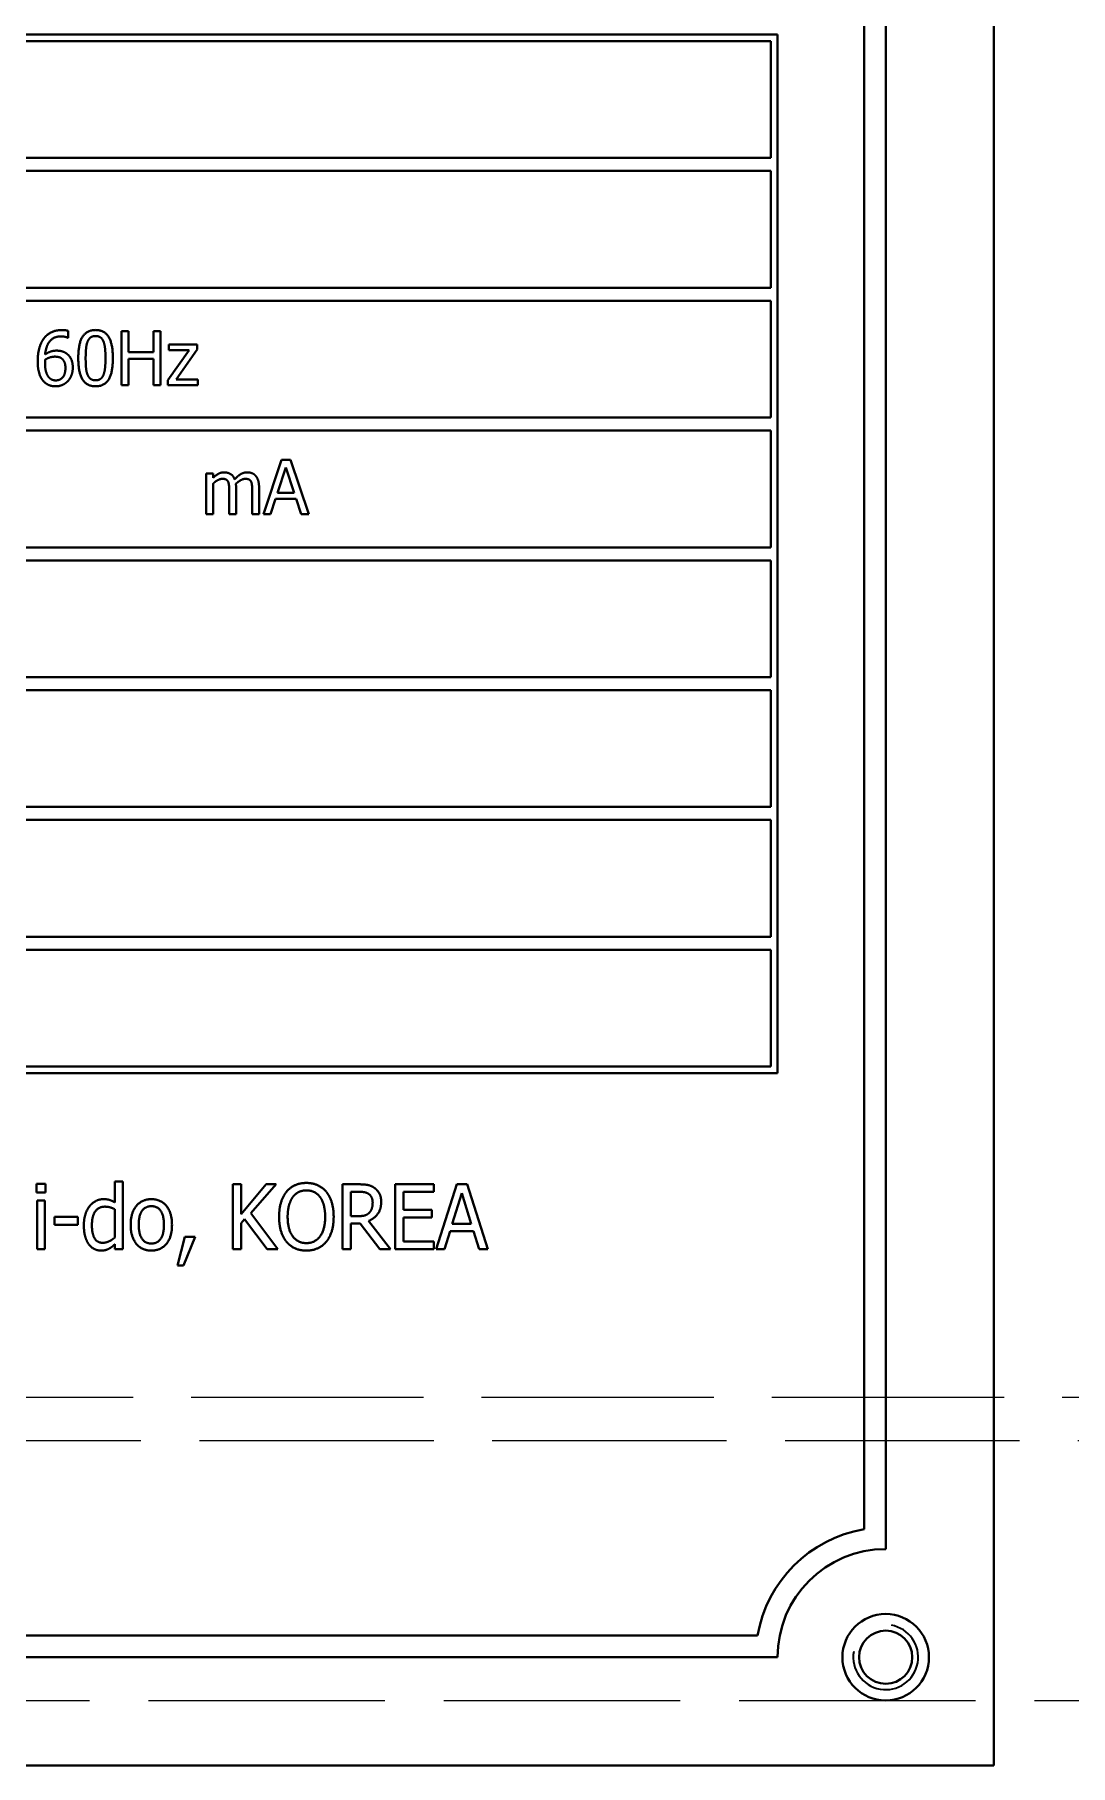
# Model space of a CAD drawing. Header units: millimetres. Extents: x 0 to 5945, y 0 to 4205.
# Drawn here: x 4817.5 to 4865.4, y 1663.7 to 1743.7 of the extents above; entities that cross this region are included whole.
import ezdxf

# ---------------------------------------------------------------- set-up
doc = ezdxf.new("R2010")
doc.units = ezdxf.units.MM
doc.header["$LTSCALE"] = 5
doc.linetypes.add('DASHED', pattern=[0.2067, 0.1654, -0.0413])
for name, color, linetype, lineweight in [('가려진 것(ISO)', 2, 'DASHED', 18), ('가시적인 것(ISO)', 3, 'Continuous', 40), ('가시적인 좁은 것(ISO)', 3, 'Continuous', 35)]:
    doc.layers.add(name, color=color, linetype=linetype, lineweight=lineweight)

msp = doc.modelspace()

# ---------------------------------------------------------------- linework, layer by layer
at = {"layer": '가려진 것(ISO)', "ltscale": 12.977034}
msp.add_line((5009.874, 1680.721), (4553.874, 1680.721), dxfattribs=at)
at = {"layer": '가려진 것(ISO)', "ltscale": 13.090868}
msp.add_line((5011.874, 1678.721), (4551.874, 1678.721), dxfattribs=at)
at = {"layer": '가려진 것(ISO)', "ltscale": 13.204701}
msp.add_line((4549.874, 1666.721), (5013.874, 1666.721), dxfattribs=at)
at = {"layer": '가시적인 것(ISO)'}
for p, q in [((4861.874, 1783.721), (4861.874, 1663.721)), ((4856.874, 1673.721), (4856.874, 1773.721)), ((4855.874, 1772.805), (4855.874, 1674.637)), ((4759.874, 1743.721), (4851.874, 1743.721)), ((4760.174, 1743.421), (4851.574, 1743.421)), ((4851.574, 1743.421), (4851.574, 1738.021)), ((4851.874, 1743.721), (4851.874, 1695.721)), ((4851.574, 1738.021), (4760.174, 1738.021)), ((4760.174, 1737.421), (4851.574, 1737.421)), ((4851.574, 1737.421), (4851.574, 1732.021)), ((4851.574, 1732.021), (4760.174, 1732.021)), ((4760.174, 1731.421), (4851.574, 1731.421)), ((4851.574, 1731.421), (4851.574, 1726.021)), ((4819.096, 1729.707), (4819.082, 1729.707)), ((4819.096, 1730.029), (4819.096, 1729.707)), ((4821.556, 1727.517), (4821.556, 1730.017)), ((4821.556, 1730.017), (4821.888, 1730.017)), ((4821.888, 1730.017), (4821.888, 1729.037)), ((4823.039, 1729.037), (4823.039, 1730.017)), ((4823.039, 1730.017), (4823.371, 1730.017)), ((4823.371, 1730.017), (4823.371, 1727.517)), ((4821.888, 1729.037), (4823.039, 1729.037)), ((4823.707, 1727.752), (4824.688, 1729.134)), ((4823.748, 1729.134), (4823.748, 1729.393)), ((4823.748, 1729.393), (4825.067, 1729.393)), ((4824.688, 1729.134), (4823.748, 1729.134)), ((4825.067, 1729.168), (4824.082, 1727.783)), ((4825.067, 1729.393), (4825.067, 1729.168)), ((4823.039, 1728.741), (4821.888, 1728.741)), ((4821.888, 1728.741), (4821.888, 1727.517)), ((4823.039, 1727.517), (4823.039, 1728.741)), ((4821.888, 1727.517), (4821.556, 1727.517)), ((4823.371, 1727.517), (4823.039, 1727.517)), ((4823.707, 1727.517), (4823.707, 1727.752)), ((4825.085, 1727.517), (4823.707, 1727.517)), ((4824.082, 1727.783), (4825.085, 1727.783)), ((4825.085, 1727.783), (4825.085, 1727.517)), ((4851.574, 1726.021), (4760.174, 1726.021)), ((4760.174, 1725.421), (4851.574, 1725.421)), ((4851.574, 1725.421), (4851.574, 1720.021)), ((4828.118, 1721.56), (4828.961, 1724.06)), ((4828.961, 1724.06), (4829.37, 1724.06)), ((4829.37, 1724.06), (4830.213, 1721.56)), ((4825.476, 1721.56), (4825.476, 1723.436)), ((4825.476, 1723.436), (4825.792, 1723.436)), ((4825.792, 1723.436), (4825.792, 1723.229)), ((4829.157, 1723.719), (4828.772, 1722.542)), ((4829.544, 1722.542), (4829.157, 1723.719)), ((4825.792, 1722.962), (4825.792, 1721.56)), ((4826.54, 1721.56), (4826.54, 1722.646)), ((4826.856, 1722.796), (4826.856, 1721.56)), ((4827.603, 1721.56), (4827.603, 1722.646)), ((4827.919, 1722.796), (4827.919, 1721.56)), ((4828.772, 1722.542), (4829.544, 1722.542)), ((4828.681, 1722.259), (4828.454, 1721.56)), ((4829.635, 1722.259), (4828.681, 1722.259)), ((4829.862, 1721.56), (4829.635, 1722.259)), ((4825.792, 1721.56), (4825.476, 1721.56)), ((4826.856, 1721.56), (4826.54, 1721.56)), ((4827.919, 1721.56), (4827.603, 1721.56)), ((4828.454, 1721.56), (4828.118, 1721.56)), ((4830.213, 1721.56), (4829.862, 1721.56)), ((4851.574, 1720.021), (4760.174, 1720.021)), ((4760.174, 1719.421), (4851.574, 1719.421)), ((4851.574, 1719.421), (4851.574, 1714.021)), ((4851.574, 1714.021), (4760.174, 1714.021)), ((4760.174, 1713.421), (4851.574, 1713.421)), ((4851.574, 1713.421), (4851.574, 1708.021)), ((4851.574, 1708.021), (4760.174, 1708.021)), ((4760.174, 1707.421), (4851.574, 1707.421)), ((4851.574, 1707.421), (4851.574, 1702.021)), ((4851.574, 1702.021), (4760.174, 1702.021)), ((4760.174, 1701.421), (4851.574, 1701.421)), ((4851.574, 1701.421), (4851.574, 1696.021)), ((4851.574, 1696.021), (4760.174, 1696.021)), ((4851.874, 1695.721), (4759.874, 1695.721)), ((4817.641, 1690.205), (4817.641, 1690.599)), ((4817.641, 1690.599), (4818.05, 1690.599)), ((4818.05, 1690.599), (4818.05, 1690.205)), ((4821.259, 1689.741), (4821.259, 1690.714)), ((4821.259, 1690.714), (4821.619, 1690.714)), ((4821.619, 1690.714), (4821.619, 1687.58)), ((4826.707, 1687.58), (4826.707, 1690.58)), ((4826.707, 1690.58), (4827.086, 1690.58)), ((4827.086, 1689.199), (4828.253, 1690.58)), ((4827.086, 1690.58), (4827.086, 1689.199)), ((4828.715, 1690.58), (4827.536, 1689.24)), ((4828.253, 1690.58), (4828.715, 1690.58)), ((4831.781, 1690.58), (4832.515, 1690.58)), ((4831.781, 1687.58), (4831.781, 1690.58)), ((4834.212, 1687.58), (4834.212, 1690.58)), ((4834.212, 1690.58), (4835.994, 1690.58)), ((4835.994, 1690.58), (4835.994, 1690.225)), ((4836.101, 1687.58), (4837.061, 1690.58)), ((4837.061, 1690.58), (4837.53, 1690.58)), ((4837.53, 1690.58), (4838.491, 1687.58)), ((4818.05, 1690.205), (4817.641, 1690.205)), ((4817.663, 1687.58), (4817.663, 1689.831)), ((4817.663, 1689.831), (4818.023, 1689.831)), ((4818.023, 1689.831), (4818.023, 1687.58)), ((4832.534, 1690.235), (4832.16, 1690.235)), ((4832.16, 1690.235), (4832.16, 1689.107)), ((4835.994, 1690.225), (4834.591, 1690.225)), ((4834.591, 1690.225), (4834.591, 1689.403)), ((4837.285, 1690.171), (4836.847, 1688.759)), ((4837.725, 1688.759), (4837.285, 1690.171)), ((4818.463, 1688.71), (4818.463, 1689.075)), ((4818.463, 1689.075), (4819.542, 1689.075)), ((4819.542, 1689.075), (4819.542, 1688.71)), ((4821.259, 1688.127), (4821.259, 1689.427)), ((4827.254, 1688.975), (4827.086, 1688.778)), ((4828.292, 1687.58), (4827.254, 1688.975)), ((4827.536, 1689.24), (4828.783, 1687.58)), ((4832.16, 1689.107), (4832.493, 1689.107)), ((4832.972, 1688.885), (4833.986, 1687.58)), ((4834.591, 1689.403), (4835.899, 1689.403)), ((4835.899, 1689.048), (4834.591, 1689.048)), ((4834.591, 1689.048), (4834.591, 1687.935)), ((4835.899, 1689.403), (4835.899, 1689.048)), ((4819.542, 1688.71), (4818.463, 1688.71)), ((4824.147, 1686.833), (4824.483, 1688.154)), ((4824.961, 1688.154), (4824.427, 1686.833)), ((4824.483, 1688.154), (4824.961, 1688.154)), ((4827.086, 1688.778), (4827.086, 1687.58)), ((4832.593, 1688.773), (4832.16, 1688.773)), ((4832.16, 1688.773), (4832.16, 1687.58)), ((4833.495, 1687.58), (4832.593, 1688.773)), ((4836.743, 1688.419), (4836.485, 1687.58)), ((4837.832, 1688.419), (4836.743, 1688.419)), ((4836.847, 1688.759), (4837.725, 1688.759)), ((4838.089, 1687.58), (4837.832, 1688.419)), ((4818.023, 1687.58), (4817.663, 1687.58)), ((4821.259, 1687.58), (4821.259, 1687.808)), ((4821.619, 1687.58), (4821.259, 1687.58)), ((4827.086, 1687.58), (4826.707, 1687.58)), ((4828.783, 1687.58), (4828.292, 1687.58)), ((4832.16, 1687.58), (4831.781, 1687.58)), ((4833.986, 1687.58), (4833.495, 1687.58)), ((4835.994, 1687.58), (4834.212, 1687.58)), ((4834.591, 1687.935), (4835.994, 1687.935)), ((4835.994, 1687.935), (4835.994, 1687.58)), ((4836.485, 1687.58), (4836.101, 1687.58)), ((4838.491, 1687.58), (4838.089, 1687.58)), ((4824.427, 1686.833), (4824.147, 1686.833)), ((4850.958, 1669.721), (4712.79, 1669.721)), ((4711.874, 1668.721), (4851.874, 1668.721)), ((4861.874, 1663.721), (4701.874, 1663.721))]:
    msp.add_line(p, q, dxfattribs=at)
for radius in [2, 1.229]:
    msp.add_circle((4856.874, 1668.721), radius, dxfattribs=at)
for radius, start, end in [(6, 99.59407, 170.40593), (5, 90, 180)]:
    msp.add_arc((4856.874, 1668.721), radius, start, end, dxfattribs=at)
for points in [[(4817.692, 1728.615), (4817.692, 1728.941), (4817.826, 1729.466), (4817.966, 1729.661)], [(4817.966, 1729.661), (4818.102, 1729.851), (4818.531, 1730.064), (4818.813, 1730.064)], [(4818.768, 1729.774), (4818.456, 1729.774), (4818.073, 1729.353), (4818.037, 1728.939)], [(4819.082, 1729.707), (4819.036, 1729.732), (4818.865, 1729.774), (4818.768, 1729.774)], [(4818.813, 1730.064), (4818.896, 1730.064), (4819.042, 1730.048), (4819.096, 1730.029)], [(4819.566, 1728.765), (4819.566, 1729.442), (4819.957, 1730.068), (4820.367, 1730.068)], [(4820.367, 1729.79), (4820.227, 1729.79), (4820.047, 1729.659), (4819.994, 1729.527)], [(4820.367, 1730.068), (4820.778, 1730.068), (4821.165, 1729.42), (4821.165, 1728.767)], [(4820.733, 1729.531), (4820.683, 1729.659), (4820.506, 1729.79), (4820.367, 1729.79)], [(4818.037, 1728.939), (4818.156, 1729.023), (4818.408, 1729.114), (4818.557, 1729.114)], [(4818.483, 1728.836), (4818.365, 1728.836), (4818.144, 1728.765), (4818.037, 1728.698)], [(4818.803, 1728.749), (4818.736, 1728.802), (4818.57, 1728.836), (4818.483, 1728.836)], [(4818.557, 1729.114), (4818.703, 1729.114), (4818.922, 1729.055), (4819.042, 1728.966)], [(4819.042, 1728.966), (4819.179, 1728.862), (4819.313, 1728.542), (4819.313, 1728.328)], [(4819.994, 1729.527), (4819.943, 1729.399), (4819.907, 1729.01), (4819.907, 1728.765)], [(4820.824, 1728.767), (4820.824, 1729.025), (4820.784, 1729.403), (4820.733, 1729.531)], [(4817.968, 1727.691), (4817.838, 1727.827), (4817.692, 1728.283), (4817.692, 1728.615)], [(4818.037, 1728.698), (4818.035, 1728.662), (4818.031, 1728.593), (4818.031, 1728.54)], [(4818.031, 1728.54), (4818.031, 1728.281), (4818.132, 1727.963), (4818.209, 1727.88)], [(4818.521, 1727.738), (4818.724, 1727.738), (4818.973, 1728.026), (4818.973, 1728.313)], [(4818.973, 1728.313), (4818.973, 1728.467), (4818.892, 1728.676), (4818.803, 1728.749)], [(4819.313, 1728.328), (4819.313, 1728.135), (4819.186, 1727.809), (4819.078, 1727.7)], [(4820.367, 1727.465), (4819.953, 1727.465), (4819.566, 1728.107), (4819.566, 1728.765)], [(4819.907, 1728.765), (4819.907, 1728.502), (4819.939, 1728.149), (4819.992, 1728.012)], [(4819.992, 1728.012), (4820.04, 1727.882), (4820.221, 1727.742), (4820.367, 1727.742)], [(4821.165, 1728.767), (4821.165, 1728.095), (4820.774, 1727.465), (4820.367, 1727.465)], [(4820.367, 1727.742), (4820.504, 1727.742), (4820.685, 1727.874), (4820.735, 1728.006)], [(4820.735, 1728.006), (4820.784, 1728.129), (4820.824, 1728.51), (4820.824, 1728.767)], [(4818.519, 1727.465), (4818.351, 1727.465), (4818.073, 1727.578), (4817.968, 1727.691)], [(4818.209, 1727.88), (4818.28, 1727.801), (4818.434, 1727.738), (4818.521, 1727.738)], [(4819.078, 1727.7), (4818.967, 1727.584), (4818.687, 1727.465), (4818.519, 1727.465)], [(4825.792, 1723.229), (4825.916, 1723.353), (4826.159, 1723.488), (4826.305, 1723.488)], [(4826.305, 1723.488), (4826.471, 1723.488), (4826.728, 1723.337), (4826.795, 1723.164)], [(4826.795, 1723.164), (4826.939, 1723.324), (4827.21, 1723.488), (4827.368, 1723.488)], [(4827.368, 1723.488), (4827.49, 1723.488), (4827.688, 1723.414), (4827.761, 1723.328)], [(4827.761, 1723.328), (4827.836, 1723.243), (4827.919, 1722.988), (4827.919, 1722.796)], [(4826.224, 1723.189), (4826.122, 1723.189), (4825.897, 1723.061), (4825.792, 1722.962)], [(4826.487, 1723.057), (4826.455, 1723.124), (4826.331, 1723.189), (4826.224, 1723.189)], [(4826.54, 1722.646), (4826.54, 1722.775), (4826.519, 1722.996), (4826.487, 1723.057)], [(4827.287, 1723.189), (4827.19, 1723.189), (4826.967, 1723.069), (4826.85, 1722.956)], [(4826.85, 1722.956), (4826.852, 1722.927), (4826.856, 1722.848), (4826.856, 1722.796)], [(4827.551, 1723.057), (4827.518, 1723.124), (4827.395, 1723.189), (4827.287, 1723.189)], [(4827.603, 1722.646), (4827.603, 1722.775), (4827.583, 1722.996), (4827.551, 1723.057)], [(4829.189, 1690.237), (4829.354, 1690.436), (4829.819, 1690.643), (4830.106, 1690.643)], [(4830.106, 1690.643), (4830.397, 1690.643), (4830.864, 1690.429), (4831.025, 1690.237)], [(4832.515, 1690.58), (4832.76, 1690.58), (4833.091, 1690.524), (4833.239, 1690.422)], [(4833.239, 1690.422), (4833.388, 1690.32), (4833.563, 1690.001), (4833.563, 1689.765)], [(4820.099, 1689.581), (4820.216, 1689.726), (4820.547, 1689.894), (4820.729, 1689.894)], [(4820.729, 1689.894), (4820.889, 1689.894), (4821.128, 1689.819), (4821.259, 1689.741)], [(4821.988, 1688.705), (4821.988, 1689.269), (4822.513, 1689.894), (4822.944, 1689.894)], [(4822.944, 1689.894), (4823.376, 1689.894), (4823.897, 1689.272), (4823.897, 1688.705)], [(4828.846, 1689.08), (4828.846, 1689.457), (4829.024, 1690.03), (4829.189, 1690.237)], [(4829.474, 1689.987), (4829.362, 1689.833), (4829.24, 1689.372), (4829.24, 1689.08)], [(4830.108, 1690.298), (4829.901, 1690.298), (4829.593, 1690.147), (4829.474, 1689.987)], [(4830.74, 1689.987), (4830.626, 1690.142), (4830.307, 1690.298), (4830.108, 1690.298)], [(4830.974, 1689.08), (4830.974, 1689.376), (4830.852, 1689.836), (4830.74, 1689.987)], [(4831.025, 1690.237), (4831.188, 1690.038), (4831.367, 1689.454), (4831.367, 1689.08)], [(4832.989, 1690.132), (4832.909, 1690.188), (4832.695, 1690.235), (4832.534, 1690.235)], [(4833.563, 1689.765), (4833.563, 1689.437), (4833.247, 1688.992), (4832.972, 1688.885)], [(4833.169, 1689.734), (4833.169, 1689.865), (4833.081, 1690.067), (4832.989, 1690.132)], [(4833.008, 1689.262), (4833.091, 1689.345), (4833.169, 1689.578), (4833.169, 1689.734)], [(4819.824, 1688.688), (4819.824, 1688.985), (4819.97, 1689.418), (4820.099, 1689.581)], [(4820.787, 1689.547), (4820.51, 1689.547), (4820.196, 1689.109), (4820.196, 1688.696)], [(4821.259, 1689.427), (4821.125, 1689.496), (4820.911, 1689.547), (4820.787, 1689.547)], [(4822.944, 1689.568), (4822.664, 1689.568), (4822.36, 1689.143), (4822.36, 1688.705)], [(4823.525, 1688.705), (4823.525, 1689.143), (4823.223, 1689.568), (4822.944, 1689.568)], [(4829.187, 1687.925), (4829.021, 1688.124), (4828.846, 1688.71), (4828.846, 1689.08)], [(4829.24, 1689.08), (4829.24, 1688.489), (4829.712, 1687.862), (4830.108, 1687.862)], [(4830.108, 1687.862), (4830.504, 1687.862), (4830.974, 1688.489), (4830.974, 1689.08)], [(4831.367, 1689.08), (4831.367, 1688.715), (4831.192, 1688.124), (4831.025, 1687.925)], [(4832.493, 1689.107), (4832.656, 1689.107), (4832.916, 1689.167), (4833.008, 1689.262)], [(4820.046, 1687.818), (4819.939, 1687.966), (4819.824, 1688.404), (4819.824, 1688.688)], [(4820.196, 1688.696), (4820.196, 1688.297), (4820.437, 1687.876), (4820.705, 1687.876)], [(4820.705, 1687.876), (4820.846, 1687.876), (4821.132, 1688.013), (4821.259, 1688.127)], [(4822.944, 1687.517), (4822.499, 1687.517), (4821.988, 1688.156), (4821.988, 1688.705)], [(4822.36, 1688.705), (4822.36, 1688.28), (4822.664, 1687.842), (4822.944, 1687.842)], [(4823.897, 1688.705), (4823.897, 1688.137), (4823.376, 1687.517), (4822.944, 1687.517)], [(4822.944, 1687.842), (4823.221, 1687.842), (4823.525, 1688.273), (4823.525, 1688.705)], [(4820.619, 1687.517), (4820.444, 1687.517), (4820.148, 1687.67), (4820.046, 1687.818)], [(4820.97, 1687.597), (4820.894, 1687.558), (4820.729, 1687.517), (4820.619, 1687.517)], [(4821.259, 1687.808), (4821.174, 1687.735), (4821.052, 1687.638), (4820.97, 1687.597)], [(4830.106, 1687.517), (4829.816, 1687.517), (4829.354, 1687.723), (4829.187, 1687.925)], [(4831.025, 1687.925), (4830.85, 1687.716), (4830.385, 1687.517), (4830.106, 1687.517)]]:
    msp.add_open_spline(points, degree=2, dxfattribs=at)
at = {"layer": '가시적인 좁은 것(ISO)'}
msp.add_arc((4856.874, 1668.721), 1.5, 170, 80, dxfattribs=at)

doc.saveas('drawing.dxf')
